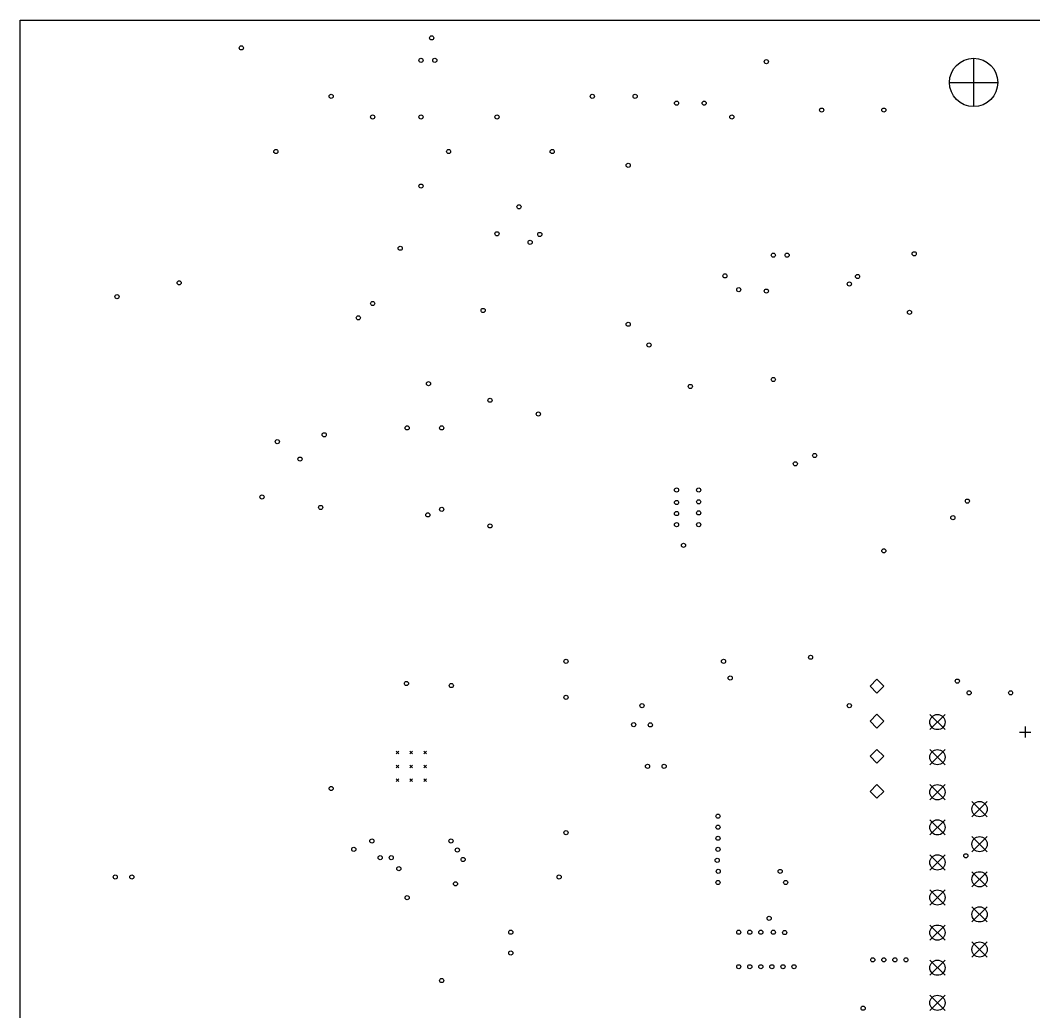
# Model space of a CAD drawing. Extents: x 63 to 213, y -176 to -32.
# Drawn here: x 65 to 138.3, y -103.8 to -32 of the extents above; entities that cross this region are included whole.
import ezdxf

# ---------------------------------------------------------------- set-up
doc = ezdxf.new("R2010")
doc.units = 0
doc.layers.add('BLACK', color=7, linetype='CONTINUOUS')

msp = doc.modelspace()

# ---------------------------------------------------------------- linework, layer by layer
at = {"layer": 'BLACK', "linetype": 'CONTINUOUS'}
for p, q in [((65, -32), (213, -32)), ((65, -143.5), (65, -32)), ((134, -34.75), (134, -38.25)), ((132.25, -36.5), (135.75, -36.5)), ((127, -79.69), (126.5, -80.19)), ((127.5, -80.19), (127, -79.69)), ((126.5, -80.19), (127, -80.69)), ((127, -80.69), (127.5, -80.19)), ((127, -82.23), (126.5, -82.73)), ((126.5, -82.73), (127, -83.23)), ((127.5, -82.73), (127, -82.23)), ((127, -83.23), (127.5, -82.73)), ((130.83, -82.24), (131.93, -83.34)), ((131.93, -82.24), (130.83, -83.34)), ((137.33, -83.52), (138.13, -83.52)), ((137.73, -83.12), (137.73, -83.92)), ((92.2, -84.9), (92.4, -85.1)), ((92.4, -84.9), (92.2, -85.1)), ((93.2, -84.9), (93.4, -85.1)), ((93.4, -84.9), (93.2, -85.1)), ((94.2, -84.9), (94.4, -85.1)), ((94.4, -84.9), (94.2, -85.1)), ((127, -84.77), (126.5, -85.27)), ((127.5, -85.27), (127, -84.77)), ((130.83, -84.78), (131.93, -85.88)), ((131.93, -84.78), (130.83, -85.88)), ((126.5, -85.27), (127, -85.77)), ((127, -85.77), (127.5, -85.27)), ((92.2, -85.9), (92.4, -86.1)), ((92.4, -85.9), (92.2, -86.1)), ((93.2, -85.9), (93.4, -86.1)), ((93.4, -85.9), (93.2, -86.1)), ((94.2, -85.9), (94.4, -86.1)), ((94.4, -85.9), (94.2, -86.1)), ((92.2, -86.9), (92.4, -87.1)), ((92.4, -86.9), (92.2, -87.1)), ((93.2, -86.9), (93.4, -87.1)), ((93.4, -86.9), (93.2, -87.1)), ((94.2, -86.9), (94.4, -87.1)), ((94.4, -86.9), (94.2, -87.1)), ((127, -87.31), (126.5, -87.81)), ((126.5, -87.81), (127, -88.31)), ((127.5, -87.81), (127, -87.31)), ((127, -88.31), (127.5, -87.81)), ((130.83, -87.32), (131.93, -88.42)), ((131.93, -87.32), (130.83, -88.42)), ((133.8808, -88.5392), (134.9808, -89.6392)), ((134.9808, -88.5392), (133.8808, -89.6392)), ((130.83, -89.86), (131.93, -90.96)), ((131.93, -89.86), (130.83, -90.96)), ((133.8808, -91.0792), (134.9808, -92.1792)), ((134.9808, -91.0792), (133.8808, -92.1792)), ((130.83, -92.4), (131.93, -93.5)), ((131.93, -92.4), (130.83, -93.5)), ((133.8808, -93.6192), (134.9808, -94.7192)), ((134.9808, -93.6192), (133.8808, -94.7192)), ((130.83, -94.94), (131.93, -96.04)), ((131.93, -94.94), (130.83, -96.04)), ((133.8808, -96.1592), (134.9808, -97.2592)), ((134.9808, -96.1592), (133.8808, -97.2592)), ((130.83, -97.48), (131.93, -98.58)), ((131.93, -97.48), (130.83, -98.58)), ((133.8808, -98.6992), (134.9808, -99.7992)), ((134.9808, -98.6992), (133.8808, -99.7992)), ((130.83, -100.02), (131.93, -101.12)), ((131.93, -100.02), (130.83, -101.12)), ((130.83, -102.56), (131.93, -103.66)), ((131.93, -102.56), (130.83, -103.66))]:
    msp.add_line(p, q, dxfattribs=at)
at = {"layer": 'BLACK'}
for centre, radius in [((94.775735, -33.275735), 0.15), ((81, -34), 0.15), ((94, -34.9), 0.15), ((95, -34.9), 0.15), ((119, -35), 0.15), ((134, -36.5), 1.75), ((87.5, -37.5), 0.15), ((106.4, -37.5), 0.15), ((109.5, -37.5), 0.15), ((112.5, -38), 0.15), ((114.5, -38), 0.15), ((90.5, -39), 0.15), ((94, -39), 0.15), ((99.5, -39), 0.15), ((116.5, -39), 0.15), ((123, -38.5), 0.15), ((127.5, -38.5), 0.15), ((83.5, -41.5), 0.15), ((96, -41.5), 0.15), ((103.5, -41.5), 0.15), ((109, -42.5), 0.15), ((94, -44), 0.15), ((101.1, -45.5), 0.15), ((99.5, -47.451), 0.15), ((102.6, -47.5), 0.15), ((92.5, -48.5), 0.15), ((101.9, -48.0755), 0.15), ((119.5, -49), 0.15), ((120.5, -49), 0.15), ((129.7, -48.9), 0.15), ((116, -50.5), 0.15), ((125.6, -50.545315), 0.15), ((76.501, -51.001), 0.15), ((125.007631, -51.082998), 0.15), ((72, -52), 0.15), ((117, -51.5), 0.15), ((119, -51.6), 0.15), ((90.5, -52.5), 0.15), ((89.463235, -53.536765), 0.15), ((98.5, -53), 0.15), ((129.358615, -53.141385), 0.15), ((109, -54), 0.15), ((110.5, -55.5), 0.15), ((119.5, -58), 0.15), ((94.547469, -58.3), 0.15), ((113.5, -58.5), 0.15), ((99, -59.5), 0.15), ((102.5, -60.5), 0.15), ((93, -61.5), 0.15), ((95.5, -61.5), 0.15), ((87, -62), 0.15), ((83.6, -62.5), 0.15), ((85.241365, -63.758635), 0.15), ((122.5, -63.5), 0.15), ((121.1, -64.1), 0.15), ((112.499, -66), 0.15), ((114.1, -66), 0.15), ((82.5, -66.5), 0.15), ((114.1, -66.85147), 0.15), ((133.55, -66.8), 0.15), ((86.741365, -67.258635), 0.15), ((95.5, -67.395), 0.15), ((112.499, -66.899997), 0.15), ((94.5, -67.796), 0.15), ((112.499, -67.699999), 0.15), ((114.1, -67.651473), 0.15), ((132.5, -68), 0.15), ((99, -68.595), 0.15), ((112.499, -68.5), 0.15), ((114.1, -68.5), 0.15), ((113, -69.999), 0.15), ((127.5, -70.4), 0.15), ((104.5, -78.4), 0.15), ((115.9, -78.4), 0.15), ((122.2, -78.1), 0.15), ((92.95, -80), 0.15), ((116.38233, -79.6), 0.15), ((132.825735, -79.825735), 0.15), ((96.199265, -80.149265), 0.15), ((133.674265, -80.674265), 0.15), ((136.674265, -80.674265), 0.15), ((104.5, -81), 0.15), ((110, -81.6), 0.15), ((125, -81.6), 0.15), ((109.4, -82.983235), 0.15), ((110.6, -82.995177), 0.15), ((131.38, -82.79), 0.55), ((131.38, -85.33), 0.55), ((110.4, -86), 0.15), ((111.6, -86), 0.15), ((87.5, -87.6), 0.15), ((131.38, -87.87), 0.55), ((134.4308, -89.0892), 0.55), ((115.5, -89.599991), 0.15), ((131.38, -90.41), 0.55), ((104.5, -90.799), 0.15), ((115.5, -90.399994), 0.15), ((90.45, -91.4), 0.15), ((96.176891, -91.398015), 0.15), ((115.5, -91.199997), 0.15), ((134.4308, -91.6292), 0.55), ((89.1375, -92), 0.15), ((96.635662, -92.0534), 0.15), ((115.5, -92), 0.15), ((131.38, -92.95), 0.55), ((133.437784, -92.4682), 0.15), ((91.05, -92.6), 0.15), ((91.850003, -92.6), 0.15), ((97.049886, -92.737814), 0.15), ((115.443342, -92.799), 0.15), ((71.874, -94), 0.15), ((73.074, -94), 0.15), ((92.4, -93.4), 0.15), ((104, -94), 0.15), ((115.517232, -93.595583), 0.15), ((120, -93.600006), 0.15), ((134.4308, -94.1692), 0.55), ((96.5, -94.5), 0.15), ((115.5, -94.400009), 0.15), ((120.400009, -94.400009), 0.15), ((93, -95.5), 0.15), ((131.38, -95.49), 0.55), ((134.4308, -96.7092), 0.55), ((119.200006, -97), 0.15), ((131.38, -98.03), 0.55), ((100.5, -98), 0.15), ((117, -98), 0.15), ((117.800003, -98), 0.15), ((118.600006, -98), 0.15), ((119.5, -98), 0.15), ((120.324266, -98.024263), 0.15), ((134.4308, -99.2492), 0.55), ((100.5, -99.5), 0.15), ((117, -100.5), 0.15), ((117.800003, -100.5), 0.15), ((118.600006, -100.5), 0.15), ((119.400009, -100.5), 0.15), ((120.200012, -100.5), 0.15), ((121.000015, -100.5), 0.15), ((126.699997, -100), 0.15), ((127.5, -100), 0.15), ((128.300003, -100), 0.15), ((129.100006, -100), 0.15), ((131.38, -100.57), 0.55), ((95.5, -101.5), 0.15), ((131.38, -103.11), 0.55), ((126, -103.5), 0.15)]:
    msp.add_circle(centre, radius, dxfattribs=at)

doc.saveas('drawing.dxf')
